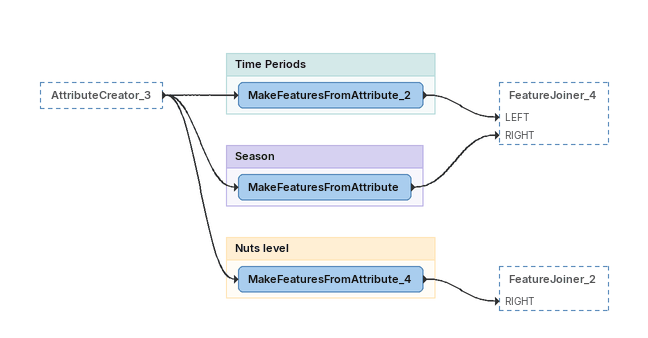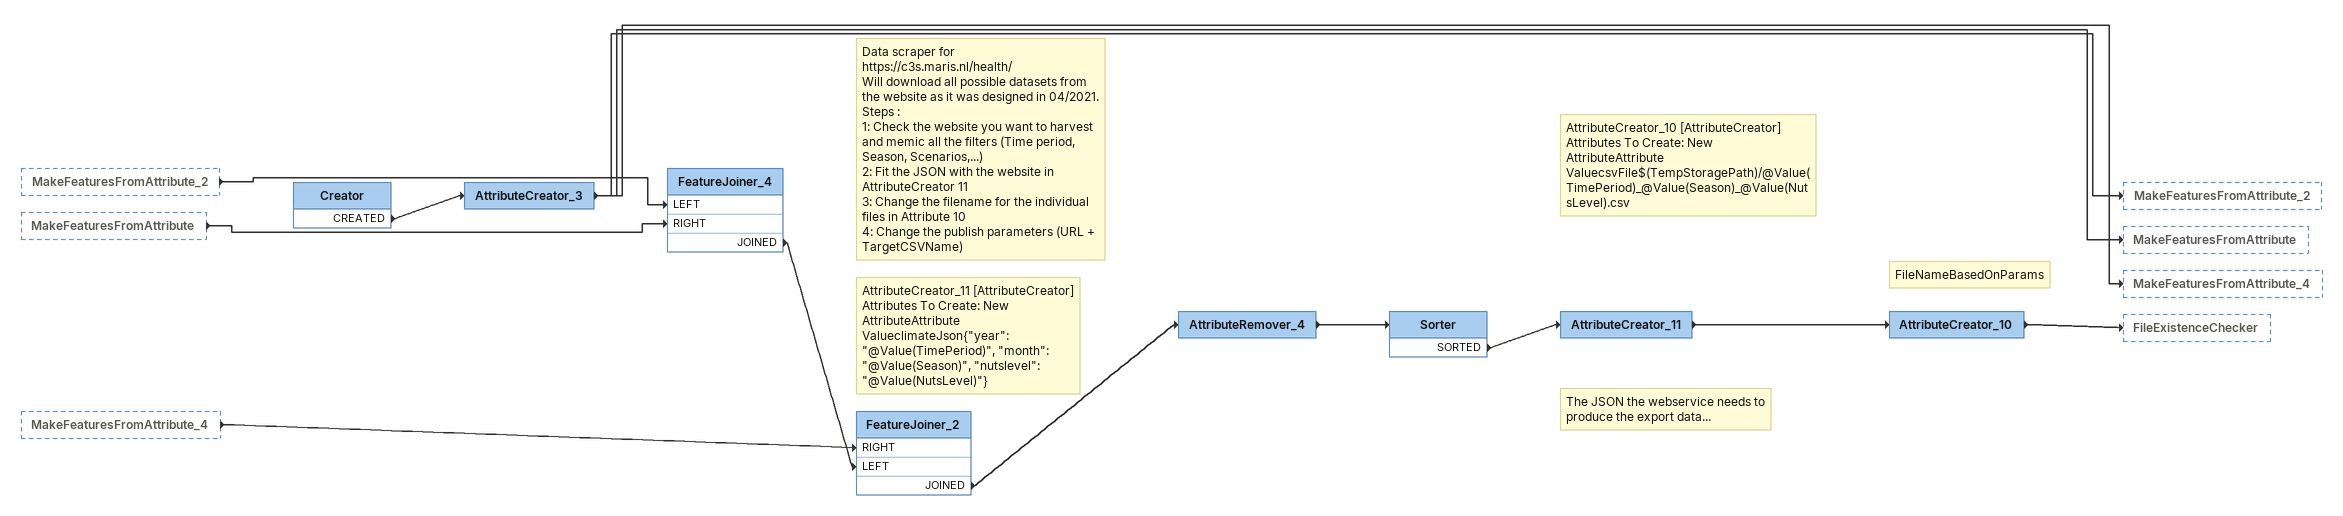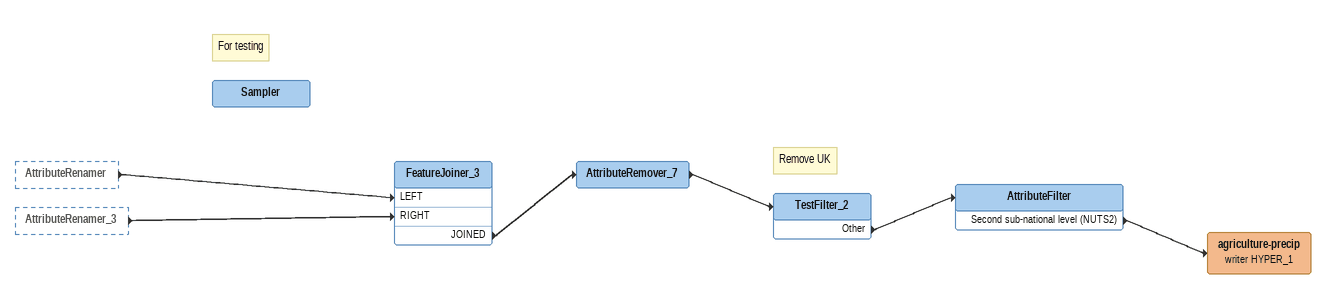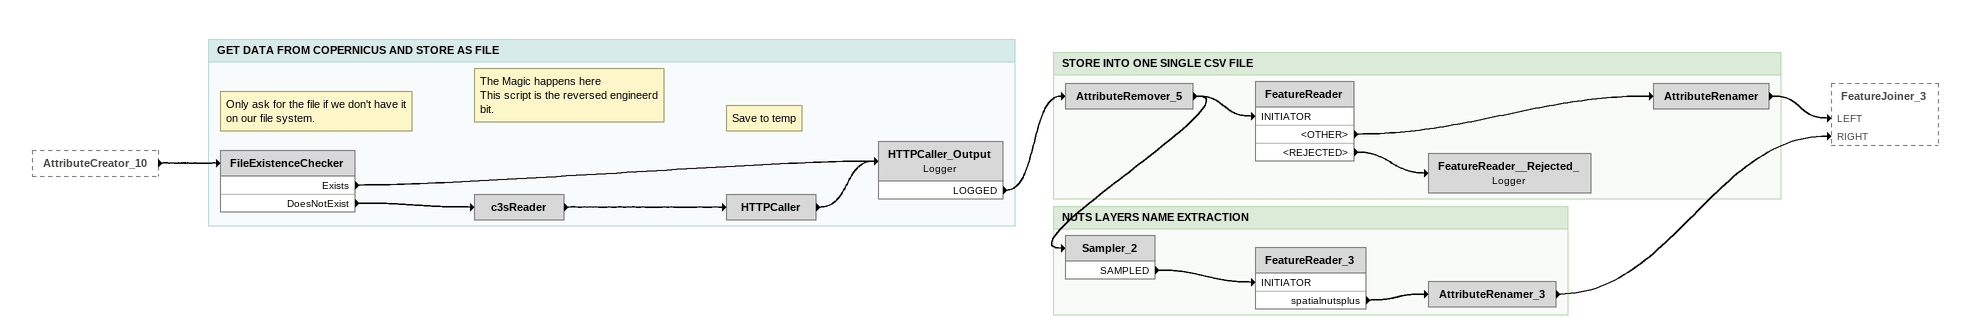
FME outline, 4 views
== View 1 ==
AttributeCreator_3 [outside]
    -> MakeFeaturesFromAttribute_2
    -> MakeFeaturesFromAttribute
    -> MakeFeaturesFromAttribute_4

Bookmark: Time Periods
MakeFeaturesFromAttribute_2
    -> FeatureJoiner_4 [LEFT]

Bookmark: Season
MakeFeaturesFromAttribute
    -> FeatureJoiner_4 [RIGHT]

Bookmark: Nuts level
MakeFeaturesFromAttribute_4
    -> FeatureJoiner_2 [RIGHT]

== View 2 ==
MakeFeaturesFromAttribute_2 [outside]
    -> FeatureJoiner_4 [LEFT]
MakeFeaturesFromAttribute [outside]
    -> FeatureJoiner_4 [RIGHT]
MakeFeaturesFromAttribute_4 [outside]
    -> FeatureJoiner_2 [RIGHT]
Creator
    CREATED -> AttributeCreator_3
AttributeCreator_3
    -> MakeFeaturesFromAttribute_2
    -> MakeFeaturesFromAttribute
    -> MakeFeaturesFromAttribute_4
Note: Data scraper for https://c3s.maris.nl/health/ / Will download all possible datasets from the website as it was designed in 04/2021. / Steps : / 1: Check the website you want to harvest and memic all the filters (Time period, Season, Scenarios,...) / 2: Fit the JSON with the website in AttributeCreator 11 / 3: Change the filename for the individual files in Attribute 10 / 4: Change the publish parameters (URL + TargetCSVName)
FeatureJoiner_4
    JOINED -> FeatureJoiner_2 [LEFT]
FeatureJoiner_2
    JOINED -> AttributeRemover_4
AttributeRemover_4
    -> Sorter
Sorter
    SORTED -> AttributeCreator_11
Note: AttributeCreator_11 [AttributeCreator] / Attributes To Create: New AttributeAttribute ValueclimateJson{"year": "@Value(TimePeriod)", "month": "@Value(Season)", "nutslevel": "@Value(NutsLevel)"}
Note: The JSON the webservice needs to produce the export data...
AttributeCreator_11
    -> AttributeCreator_10
Note: AttributeCreator_10 [AttributeCreator] / Attributes To Create: New AttributeAttribute ValuecsvFile$(TempStoragePath)/@Value(TimePeriod)_@Value(Season)_@Value(NutsLevel).csv
Note: FileNameBasedOnParams
AttributeCreator_10
    -> FileExistenceChecker

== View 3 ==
AttributeRenamer [outside]
    -> FeatureJoiner_3 [LEFT]
AttributeRenamer_3 [outside]
    -> FeatureJoiner_3 [RIGHT]
FeatureJoiner_3
    JOINED -> AttributeRemover_7
AttributeRemover_7
    -> TestFilter_2
Note: Remove UK
TestFilter_2
    Other -> AttributeFilter
AttributeFilter
    Second sub-national level (NUTS2) -> agriculture-precip (writer HYPER_1)
agriculture-precip (writer HYPER_1)
Note: For testing
Sampler

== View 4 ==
AttributeCreator_10 [outside]
    -> FileExistenceChecker

Bookmark: GET DATA FROM COPERNICUS AND STORE AS FILE
Note: Only ask for the file if we don't have it on our file system.
FileExistenceChecker
    Exists -> HTTPCaller_Output
    DoesNotExist -> c3sReader
Note: The Magic happens here / This script is the reversed engineerd bit.
c3sReader
    -> HTTPCaller
Note: Save to temp
HTTPCaller
    -> HTTPCaller_Output
HTTPCaller_Output: Logger
    LOGGED -> AttributeRemover_5

Bookmark: STORE INTO ONE SINGLE CSV FILE
AttributeRemover_5
    -> FeatureReader [INITIATOR]
    -> Sampler_2
FeatureReader
    <OTHER> -> AttributeRenamer
    <REJECTED> -> FeatureReader__Rejected_
AttributeRenamer
    -> FeatureJoiner_3 [LEFT]
FeatureReader__Rejected_: Logger

Bookmark: NUTS LAYERS NAME EXTRACTION
Sampler_2
    SAMPLED -> FeatureReader_3 [INITIATOR]
FeatureReader_3
    spatialnutsplus -> AttributeRenamer_3
AttributeRenamer_3
    -> FeatureJoiner_3 [RIGHT]
